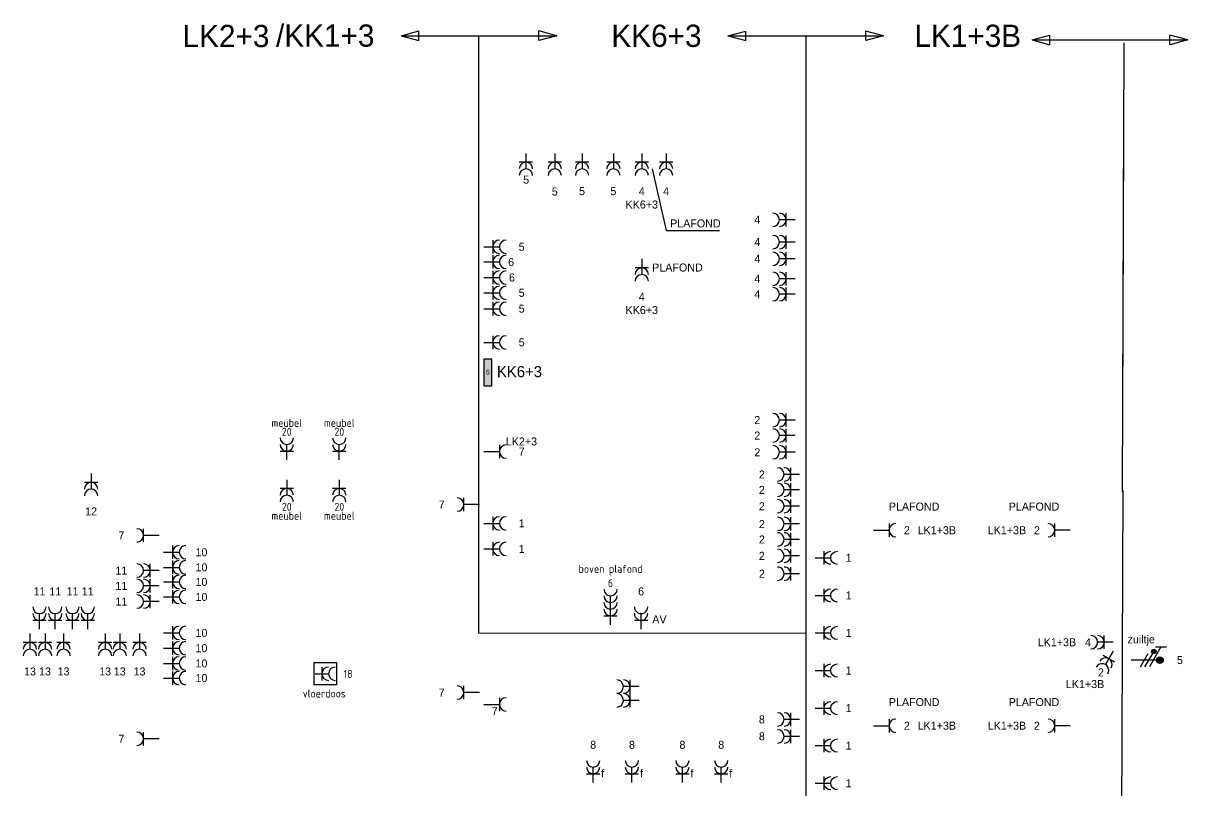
# Model space of a CAD drawing. Header units: millimetres. Extents: x -3262 to 109613, y 0 to 215600.
# Drawn here: x 49061 to 75241, y 198341 to 215600 of the extents above; entities that cross this region are included whole.
import ezdxf
from ezdxf.enums import TextEntityAlignment as Align
from ezdxf.lldxf.tags import DXFTag

# ---------------------------------------------------------------- set-up
doc = ezdxf.new("R2010")
doc.units = ezdxf.units.MM
doc.header["$LTSCALE"] = 100
doc.linetypes.add('STABI51DOT', pattern=[10, 5, -2, 1, -2])
for name, color, linetype in [('EL6212--', 3, 'Continuous'), ('EL6212--_S', 4, 'STABI51DOT'), ('EL6221--', 3, 'Continuous'), ('EL6222--', 3, 'Continuous'), ('EL6311--', 3, 'Continuous')]:
    doc.layers.add(name, color=color, linetype=linetype)
doc.styles.add('buro-018', font='BUROFONT.shx', dxfattribs={"height": 180})
doc.styles.add('BURO-025', font='BUROFONT.shx', dxfattribs={"height": 250})
doc.styles.add('BURO-035', font='BUROFONT.shx', dxfattribs={"height": 350})
doc.styles.add('STABICAD-012', font='ISOCP.SHX', dxfattribs={"height": 1.2})
doc.styles.add('STABICAD-018', font='ISOCP.SHX', dxfattribs={"height": 180})
tags = doc.linetypes.add('CENTER', pattern=[2, 1.25, -0.25, 0.25, -0.25]).pattern_tags.tags
tags[10:11] = [DXFTag(74, 4), DXFTag(75, 0), DXFTag(340, '0'), DXFTag(46, 1.0), DXFTag(50, 0.0), DXFTag(44, 0.0), DXFTag(45, 0.0)]
tags[8:9] = [DXFTag(74, 4), DXFTag(75, 0), DXFTag(340, '0'), DXFTag(46, 1.0), DXFTag(50, 0.0), DXFTag(44, 0.0), DXFTag(45, 0.0)]
tags[6:7] = [DXFTag(74, 4), DXFTag(75, 0), DXFTag(340, '0'), DXFTag(46, 1.0), DXFTag(50, 0.0), DXFTag(44, 0.0), DXFTag(45, 0.0)]
tags[4:5] = [DXFTag(74, 4), DXFTag(75, 0), DXFTag(340, '0'), DXFTag(46, 1.0), DXFTag(50, 0.0), DXFTag(44, 0.0), DXFTag(45, 0.0)]

# ---------------------------------------------------------------- blocks, each defined once
blk = doc.blocks.new('111304A')
at = {"color": 0, "linetype": 'Continuous'}
for p, q in [((-1.5, 3), (1.5, 3)), ((0, 1), (0, 4.5))]:
    blk.add_line(p, q, dxfattribs=at)
for centre in [(0, 6), (0, 4.5)]:
    blk.add_arc(centre, 1.5, 180, 0, dxfattribs=at)
at = {"color": 1, "style": 'STABICAD-012', "flags": 1}
blk.add_attdef('SUBCIRCUIT', text='', height=1.8, dxfattribs=at).set_placement((924.27, 1706.54), align=Align.MIDDLE)
at = {"color": 0, "linetype": 'Continuous', "style": 'buro-018'}
for tag, p in [('PANEL', (0, 11.5)), ('CIRCUIT', (0, 8.5))]:
    blk.add_attdef(tag, text='', height=1.8, dxfattribs=at).set_placement(p, align=Align.MIDDLE)
at = {"color": 0, "linetype": 'Continuous', "style": 'buro-018', "flags": 1}
for tag, p in [('POWERCODE', (13, 8.5)), ('ARTICLECODE', (0, 0))]:
    blk.add_attdef(tag, text='', height=1.8, dxfattribs=at).set_placement(p, align=Align.MIDDLE)
blk = doc.blocks.new('1116A4C')
at = {"color": 0, "linetype": 'Continuous'}
for p, q in [((-5, 4), (-5, 1)), ((5, 4), (-5, 4)), ((-5, 1), (5, 1)), ((5, 1), (5, 4))]:
    blk.add_line(p, q, dxfattribs=at)
blk.add_solid([(-5, 4), (-5, 1), (5, 4), (5, 1)], dxfattribs=at)
at = {"color": 1, "style": 'STABICAD-012', "flags": 1}
blk.add_attdef('CASCADINGPANEL', text='', height=1.8, rotation=90, dxfattribs=at).set_placement((948.4, 1910.61), align=Align.MIDDLE_CENTER)
blk.add_attdef('SUBCIRCUIT', text='', height=1.8, rotation=90, dxfattribs=at).set_placement((950.9, 1910.61), align=Align.MIDDLE)
at = {"color": 0, "linetype": 'Continuous', "style": 'buro-018'}
for tag, p in [('PANEL', (0, 15)), ('CIRCUIT', (0, 9)), ('PANELNAME', (0, 6))]:
    blk.add_attdef(tag, text='', height=1.8, dxfattribs=at).set_placement(p, align=Align.MIDDLE)
at = {"color": 0, "linetype": 'Continuous', "style": 'buro-018', "flags": 1}
blk.add_attdef('ARTICLECODE', text='', height=1.8, dxfattribs=at).set_placement((0, 0), align=Align.MIDDLE)
blk = doc.blocks.new('111304')
at = {"color": 0, "linetype": 'Continuous'}
for p, q in [((-1.5, 4.5), (1.5, 4.5)), ((0, 1), (0, 4.5))]:
    blk.add_line(p, q, dxfattribs=at)
blk.add_arc((0, 6), 1.5, 180, 0, dxfattribs=at)
at = {"color": 1, "style": 'STABICAD-012', "flags": 1}
blk.add_attdef('SUBCIRCUIT', text='', height=1.8, dxfattribs=at).set_placement((929.31, 1845.99), align=Align.MIDDLE)
at = {"color": 0, "linetype": 'Continuous', "style": 'buro-018'}
for tag, p in [('PANEL', (0, 11.5)), ('CIRCUIT', (0, 8.5))]:
    blk.add_attdef(tag, text='', height=1.8, dxfattribs=at).set_placement(p, align=Align.MIDDLE)
at = {"color": 0, "linetype": 'Continuous', "style": 'buro-018', "flags": 1}
for tag, p in [('POWERCODE', (13, 8.5)), ('ARTICLECODE', (0, 0))]:
    blk.add_attdef(tag, text='', height=1.8, dxfattribs=at).set_placement(p, align=Align.MIDDLE)
blk = doc.blocks.new('E00078')
at = {"color": 0, "linetype": 'Continuous'}
for p, q in [((-3, 6.48), (-3, 8.98)), ((-3, 7.73), (1.5, 5.13)), ((1.5, 4.13), (-1.5, 5.87)), ((0, 7.5), (0, 1)), ((1.5, 3.13), (-1.5, 4.87))]:
    blk.add_line(p, q, dxfattribs=at)
at = {"color": 0}
blk.add_lwpolyline([(-0.38, 7.5, 0.75, 0.75, 1), (0.38, 7.5, 0.75, 0.75, 1)], format="xyseb", close=True, dxfattribs=at)
at = {"color": 0, "linetype": 'Continuous'}
blk.add_lwpolyline([(-2.18, 6.12, 0.5, 0.5, 1), (-1.68, 6.12, 0.5, 0.5, 1)], format="xyseb", close=True, dxfattribs=at)
for centre, radius in [((0, 7.5), 0.75), ((-1.93, 6.12), 0.5)]:
    blk.add_circle(centre, radius, dxfattribs=at)
at = {"color": 1, "style": 'STABICAD-012', "flags": 1}
blk.add_attdef('SUBCIRCUIT', text='', height=1.8, dxfattribs=at).set_placement((469.75, 1971.92), align=Align.MIDDLE)
at = {"color": 0, "linetype": 'Continuous', "style": 'buro-018'}
for tag, p in [('PANEL', (0, 14)), ('CIRCUIT', (0, 11))]:
    blk.add_attdef(tag, text='', height=1.8, dxfattribs=at).set_placement(p, align=Align.MIDDLE)
at = {"color": 0, "linetype": 'Continuous', "style": 'buro-018', "flags": 1}
for tag, p in [('POWERCODE', (13, 11)), ('ARTICLECODE', (0, 0))]:
    blk.add_attdef(tag, text='', height=1.8, dxfattribs=at).set_placement(p, align=Align.MIDDLE)
blk = doc.blocks.new('E00160')
at = {"color": 0, "linetype": 'Continuous'}
for p, q in [((-17.5, 0), (-13.5, 1.07)), ((-17.5, 0), (17.5, 0)), ((-17.5, 0), (-13.5, -1.07)), ((-13.5, -1.07), (-13.5, 1.07)), ((17.5, 0), (13.5, 1.07)), ((13.5, -1.07), (13.5, 1.07)), ((17.5, 0), (13.5, -1.07))]:
    blk.add_line(p, q, dxfattribs=at)
at = {"color": 0, "linetype": 'Continuous', "style": 'BURO-035'}
for tag, p in [('TEXT2', (-22.5, 0)), ('TEXT1', (22.5, 0))]:
    blk.add_attdef(tag, text='', height=3.5, dxfattribs=at).set_placement(p, align=Align.MIDDLE)
blk = doc.blocks.new('111304R')
at = {"color": 0, "linetype": 'Continuous'}
for p, q in [((-2.5, 2.5), (2.5, 2.5)), ((-2.5, -2.5), (-2.5, 2.5)), ((0, -2.25), (0, 0.75)), ((2.5, 2.5), (2.5, -2.5)), ((2.5, -2.5), (-2.5, -2.5)), ((-1.5, -0.75), (1.5, -0.75))]:
    blk.add_line(p, q, dxfattribs=at)
for centre in [(0, 2.25), (0, 0.75)]:
    blk.add_arc(centre, 1.5, 180, 0, dxfattribs=at)
at = {"color": 0, "linetype": 'Continuous', "style": 'STABICAD-018'}
for tag, p in [('PANEL', (-0.12, 6.9)), ('CIRCUIT', (-0.12, 3.9)), ('SUBCIRCUIT', (4.38, 3.9)), ('ARTICLECODE', (0, -3.5))]:
    blk.add_attdef(tag, text='', height=1.8, dxfattribs=at).set_placement(p, align=Align.MIDDLE)
at = {"color": 0, "linetype": 'Continuous', "style": 'STABICAD-018', "flags": 1}
blk.add_attdef('POWERCODE', text='', height=1.8, dxfattribs=at).set_placement((12.88, 3.9), align=Align.MIDDLE)
blk = doc.blocks.new('111304C')
at = {"color": 0, "linetype": 'Continuous'}
for p, q in [((0, 1), (0, 7.5)), ((-1.5, 3), (1.5, 3))]:
    blk.add_line(p, q, dxfattribs=at)
for centre in [(0, 9), (0, 7.5), (0, 6), (0, 4.5)]:
    blk.add_arc(centre, 1.5, 180, 0, dxfattribs=at)
at = {"color": 1, "style": 'STABICAD-012', "flags": 1}
blk.add_attdef('SUBCIRCUIT', text='', height=1.8, dxfattribs=at).set_placement((626.82, 1710.31), align=Align.MIDDLE)
at = {"color": 0, "linetype": 'Continuous', "style": 'buro-018'}
for tag in ['CIRCUIT', 'PANEL']:
    blk.add_attdef(tag, text='', height=1.8, dxfattribs=at).set_placement((0, 11.5), align=Align.MIDDLE)
at = {"color": 0, "linetype": 'Continuous', "style": 'buro-018', "flags": 1}
for tag, p in [('POWERCODE', (13, 11.5)), ('ARTICLECODE', (0, 0))]:
    blk.add_attdef(tag, text='', height=1.8, dxfattribs=at).set_placement(p, align=Align.MIDDLE)

msp = doc.modelspace()

# ---------------------------------------------------------------- linework, layer by layer
at = {"layer": 'EL6212--_S', "linetype": 'CENTER'}
for p, q in [((59304, 201887), (59304, 215321)), ((66653, 215319), (66653, 182088)), ((73802, 215163), (73772, 206846)), ((73796, 213372), (73766, 205055)), ((73782, 205093), (73752, 196776)), ((59304, 201887), (66653, 201894))]:
    msp.add_line(p, q, dxfattribs=at)
at = {"layer": 'EL6222--', "color": 1}
for p, q in [((63200, 212324), (63511, 210942)), ((63511, 210942), (64711, 210942))]:
    msp.add_line(p, q, dxfattribs=at)

# ---------------------------------------------------------------- block references
at = {"layer": 'EL6212--', "linetype": 'Continuous'}
ref = msp.add_blockref('1116A4C', (59656, 207748), dxfattribs=dict(at, xscale=60, yscale=60, zscale=60, rotation=90.00000000000001))
ref.add_attrib('CIRCUIT', '5', dxfattribs={"layer": '0', "color": 1, "linetype": 'ByBlock', "height": 108, "style": 'buro-018'}).set_placement((59506, 207753), align=Align.MIDDLE)
ref.add_attrib('PANELNAME', 'KK6+3', dxfattribs={"layer": '0', "color": 2, "linetype": 'ByBlock', "height": 250, "style": 'BURO-025'}).set_placement((60216, 207766), align=Align.MIDDLE)
at = {"layer": 'EL6212--_S', "linetype": 'Continuous'}
ref = msp.add_blockref('E00160', (59304, 215321), dxfattribs=dict(at, xscale=100, yscale=100, zscale=100))
ref.add_attrib('TEXT1', '/KK1+3', dxfattribs={"layer": '0', "color": 4, "linetype": 'ByBlock', "height": 500, "style": 'buro-018'}).set_placement((55849, 215333), align=Align.MIDDLE)
ref.add_attrib('TEXT2', 'LK2+3', dxfattribs={"layer": '0', "color": 4, "linetype": 'ByBlock', "height": 500, "style": 'buro-018'}).set_placement((53618, 215314), align=Align.MIDDLE)
ref = msp.add_blockref('E00160', (66653, 215319), dxfattribs=dict(at, xscale=100, yscale=100, zscale=100))
ref.add_attrib('TEXT1', 'LK1+3B', dxfattribs={"layer": '0', "color": 4, "linetype": 'ByBlock', "height": 500, "style": 'buro-018'}).set_placement((70295, 215319), align=Align.MIDDLE)
ref.add_attrib('TEXT2', 'KK6+3', dxfattribs={"layer": '0', "color": 4, "linetype": 'ByBlock', "height": 500, "style": 'buro-018'}).set_placement((63296, 215319), align=Align.MIDDLE)
at = {"layer": 'EL6212--_S', "linetype": 'STABI51DOT', "xscale": 100, "yscale": 100, "zscale": 100}
msp.add_blockref('E00160', (73491, 215224), dxfattribs=at)
at = {"layer": 'EL6222--', "linetype": 'Continuous'}
ref = msp.add_blockref('111304A', (60363, 212774), dxfattribs=dict(at, xscale=100, yscale=100, zscale=100, rotation=180))
ref.add_attrib('CIRCUIT', '5', dxfattribs={"layer": '0', "color": 1, "linetype": 'ByBlock', "height": 180, "style": 'buro-018'}).set_placement((60366, 212083), align=Align.MIDDLE)
ref = msp.add_blockref('111304A', (61010, 212774), dxfattribs=dict(at, xscale=100.0000000000004, yscale=100.0000000000004, zscale=100.0000000000004, rotation=180.0000833774554))
ref.add_attrib('CIRCUIT', '5', dxfattribs={"layer": '0', "color": 1, "linetype": 'ByBlock', "height": 180, "style": 'buro-018'}).set_placement((61010, 211815), align=Align.MIDDLE)
ref = msp.add_blockref('111304A', (61623, 212774), dxfattribs=dict(at, xscale=100, yscale=100, zscale=100, rotation=180))
ref.add_attrib('CIRCUIT', '5', dxfattribs={"layer": '0', "color": 1, "linetype": 'ByBlock', "height": 180, "style": 'buro-018'}).set_placement((61623, 211824), align=Align.MIDDLE)
ref = msp.add_blockref('111304A', (62328, 212774), dxfattribs=dict(at, xscale=100, yscale=100, zscale=100, rotation=180))
ref.add_attrib('CIRCUIT', '5', dxfattribs={"layer": '0', "color": 1, "linetype": 'ByBlock', "height": 180, "style": 'buro-018'}).set_placement((62328, 211824), align=Align.MIDDLE)
ref = msp.add_blockref('111304A', (62966, 212774), dxfattribs=dict(at, xscale=100, yscale=100, zscale=100, rotation=180))
ref.add_attrib('CIRCUIT', '4', dxfattribs={"layer": '0', "color": 1, "linetype": 'ByBlock', "height": 180, "style": 'buro-018'}).set_placement((62966, 211824), align=Align.MIDDLE)
ref.add_attrib('PANEL', 'KK6+3', dxfattribs={"layer": '0', "color": 1, "linetype": 'ByBlock', "height": 180, "style": 'buro-018'}).set_placement((62966, 211524), align=Align.MIDDLE)
ref = msp.add_blockref('111304A', (63514, 212774), dxfattribs=dict(at, xscale=100, yscale=100, zscale=100, rotation=180))
ref.add_attrib('CIRCUIT', '4', dxfattribs={"layer": '0', "color": 1, "linetype": 'ByBlock', "height": 180, "style": 'buro-018'}).set_placement((63514, 211824), align=Align.MIDDLE)
ref = msp.add_blockref('111304A', (66513, 211180), dxfattribs=dict(at, xscale=100, yscale=100, zscale=100, rotation=89.99991662369551))
ref.add_attrib('CIRCUIT', '4', dxfattribs={"layer": '0', "color": 1, "linetype": 'ByBlock', "height": 180, "style": 'buro-018'}).set_placement((65563, 211180), align=Align.MIDDLE)
ref = msp.add_blockref('111304A', (66513, 210681), dxfattribs=dict(at, xscale=100, yscale=100, zscale=100, rotation=89.99991662369551))
ref.add_attrib('CIRCUIT', '4', dxfattribs={"layer": '0', "color": 1, "linetype": 'ByBlock', "height": 180, "style": 'buro-018'}).set_placement((65563, 210681), align=Align.MIDDLE)
ref = msp.add_blockref('111304A', (59316, 210574), dxfattribs=dict(at, xscale=100, yscale=100, zscale=100, rotation=270))
ref.add_attrib('CIRCUIT', '5', dxfattribs={"layer": '0', "color": 1, "linetype": 'ByBlock', "height": 180, "style": 'buro-018'}).set_placement((60266, 210574), align=Align.MIDDLE)
ref = msp.add_blockref('111304A', (59316, 210233), dxfattribs=dict(at, xscale=100, yscale=100, zscale=100, rotation=270))
ref.add_attrib('CIRCUIT', '6', dxfattribs={"layer": '0', "color": 1, "linetype": 'ByBlock', "height": 180, "style": 'buro-018'}).set_placement((60028, 210230), align=Align.MIDDLE)
ref = msp.add_blockref('111304A', (62966, 210400), dxfattribs=dict(at, xscale=100, yscale=100, zscale=100, rotation=180))
ref.add_attrib('CIRCUIT', '4', dxfattribs={"layer": '0', "color": 1, "linetype": 'ByBlock', "height": 180, "style": 'buro-018'}).set_placement((62966, 209450), align=Align.MIDDLE)
ref.add_attrib('PANEL', 'KK6+3', dxfattribs={"layer": '0', "color": 1, "linetype": 'ByBlock', "height": 180, "style": 'buro-018'}).set_placement((62966, 209150), align=Align.MIDDLE)
ref = msp.add_blockref('111304A', (66513, 210303), dxfattribs=dict(at, xscale=100, yscale=100, zscale=100, rotation=90.00000000000001))
ref.add_attrib('CIRCUIT', '4', dxfattribs={"layer": '0', "color": 1, "linetype": 'ByBlock', "height": 180, "style": 'buro-018'}).set_placement((65563, 210303), align=Align.MIDDLE)
ref = msp.add_blockref('111304A', (59316, 209881), dxfattribs=dict(at, xscale=100, yscale=100, zscale=100, rotation=270))
ref.add_attrib('CIRCUIT', '6', dxfattribs={"layer": '0', "color": 1, "linetype": 'ByBlock', "height": 180, "style": 'buro-018'}).set_placement((60048, 209882), align=Align.MIDDLE)
ref = msp.add_blockref('111304A', (66513, 209853), dxfattribs=dict(at, xscale=100, yscale=100, zscale=100, rotation=90.00000000000001))
ref.add_attrib('CIRCUIT', '4', dxfattribs={"layer": '0', "color": 1, "linetype": 'ByBlock', "height": 180, "style": 'buro-018'}).set_placement((65563, 209853), align=Align.MIDDLE)
ref = msp.add_blockref('111304A', (59316, 209538), dxfattribs=dict(at, xscale=100, yscale=100, zscale=100, rotation=270))
ref.add_attrib('CIRCUIT', '5', dxfattribs={"layer": '0', "color": 1, "linetype": 'ByBlock', "height": 180, "style": 'buro-018'}).set_placement((60266, 209538), align=Align.MIDDLE)
ref = msp.add_blockref('111304A', (66513, 209507), dxfattribs=dict(at, xscale=100, yscale=100, zscale=100, rotation=90.00000000000001))
ref.add_attrib('CIRCUIT', '4', dxfattribs={"layer": '0', "color": 1, "linetype": 'ByBlock', "height": 180, "style": 'buro-018'}).set_placement((65563, 209507), align=Align.MIDDLE)
ref = msp.add_blockref('111304A', (59316, 209181), dxfattribs=dict(at, xscale=100, yscale=100, zscale=100, rotation=270))
ref.add_attrib('CIRCUIT', '5', dxfattribs={"layer": '0', "color": 1, "linetype": 'ByBlock', "height": 180, "style": 'buro-018'}).set_placement((60266, 209181), align=Align.MIDDLE)
ref = msp.add_blockref('111304A', (59316, 208424), dxfattribs=dict(at, xscale=100, yscale=100, zscale=100, rotation=270))
ref.add_attrib('CIRCUIT', '5', dxfattribs={"layer": '0', "color": 1, "linetype": 'ByBlock', "height": 180, "style": 'buro-018'}).set_placement((60266, 208424), align=Align.MIDDLE)
ref = msp.add_blockref('111304A', (66513, 206677), dxfattribs=dict(at, xscale=100, yscale=100, zscale=100, rotation=90.00000000000001))
ref.add_attrib('CIRCUIT', '2', dxfattribs={"layer": '0', "color": 1, "linetype": 'ByBlock', "height": 180, "style": 'buro-018'}).set_placement((65563, 206677), align=Align.MIDDLE)
ref = msp.add_blockref('111304A', (54984, 205680), dxfattribs=dict(at, xscale=100, yscale=100, zscale=100))
ref.add_attrib('CIRCUIT', '20', dxfattribs={"layer": '0', "color": 1, "linetype": 'Continuous', "height": 180, "style": 'STABICAD-018'}).set_placement((54984, 206414), align=Align.MIDDLE)
ref.add_attrib('POWERCODE', 'meubel', dxfattribs={"layer": '0', "color": 1, "linetype": 'Continuous', "height": 180, "style": 'STABICAD-018'}).set_placement((54984, 206614), align=Align.MIDDLE)
ref = msp.add_blockref('111304A', (56166, 205680), dxfattribs=dict(at, xscale=100, yscale=100, zscale=100))
ref.add_attrib('CIRCUIT', '20', dxfattribs={"layer": '0', "color": 1, "linetype": 'Continuous', "height": 180, "style": 'STABICAD-018'}).set_placement((56166, 206414), align=Align.MIDDLE)
ref.add_attrib('POWERCODE', 'meubel', dxfattribs={"layer": '0', "color": 1, "linetype": 'Continuous', "height": 180, "style": 'STABICAD-018'}).set_placement((56166, 206614), align=Align.MIDDLE)
ref = msp.add_blockref('111304A', (66513, 206330), dxfattribs=dict(at, xscale=100, yscale=100, zscale=100, rotation=90.00000000000001))
ref.add_attrib('CIRCUIT', '2', dxfattribs={"layer": '0', "color": 1, "linetype": 'ByBlock', "height": 180, "style": 'buro-018'}).set_placement((65563, 206330), align=Align.MIDDLE)
ref = msp.add_blockref('111304', (59316, 205968), dxfattribs=dict(at, xscale=100, yscale=100, zscale=100, rotation=270))
ref.add_attrib('CIRCUIT', '7', dxfattribs={"layer": '0', "color": 1, "linetype": 'ByBlock', "height": 180, "style": 'buro-018'}).set_placement((60266, 205968), align=Align.MIDDLE)
ref.add_attrib('PANEL', 'LK2+3', dxfattribs={"layer": '0', "color": 1, "linetype": 'ByBlock', "height": 180, "style": 'buro-018'}).set_placement((60260, 206196), align=Align.MIDDLE)
ref = msp.add_blockref('111304A', (66513, 205952), dxfattribs=dict(at, xscale=100, yscale=100, zscale=100, rotation=90.00000000000001))
ref.add_attrib('CIRCUIT', '2', dxfattribs={"layer": '0', "color": 1, "linetype": 'ByBlock', "height": 180, "style": 'buro-018'}).set_placement((65563, 205952), align=Align.MIDDLE)
ref = msp.add_blockref('111304A', (66616, 205455), dxfattribs=dict(at, xscale=100, yscale=100, zscale=100, rotation=90.00000000000001))
ref.add_attrib('CIRCUIT', '2', dxfattribs={"layer": '0', "color": 1, "linetype": 'ByBlock', "height": 180, "style": 'buro-018'}).set_placement((65666, 205455), align=Align.MIDDLE)
ref = msp.add_blockref('111304A', (50585, 205574), dxfattribs=dict(at, xscale=100, yscale=100, zscale=100, rotation=180))
ref.add_attrib('CIRCUIT', '12', dxfattribs={"layer": '0', "color": 1, "linetype": 'ByBlock', "height": 180, "style": 'buro-018'}).set_placement((50585, 204624), align=Align.MIDDLE)
ref = msp.add_blockref('111304A', (54984, 205435), dxfattribs=dict(at, xscale=100, yscale=100, zscale=100, rotation=180))
ref.add_attrib('CIRCUIT', '20', dxfattribs={"layer": '0', "color": 1, "linetype": 'Continuous', "height": 180, "style": 'STABICAD-018'}).set_placement((54984, 204726), align=Align.MIDDLE)
ref.add_attrib('POWERCODE', 'meubel', dxfattribs={"layer": '0', "color": 1, "linetype": 'Continuous', "height": 180, "style": 'STABICAD-018'}).set_placement((54984, 204526), align=Align.MIDDLE)
ref = msp.add_blockref('111304A', (56166, 205435), dxfattribs=dict(at, xscale=100, yscale=100, zscale=100, rotation=180))
ref.add_attrib('CIRCUIT', '20', dxfattribs={"layer": '0', "color": 1, "linetype": 'Continuous', "height": 180, "style": 'STABICAD-018'}).set_placement((56166, 204726), align=Align.MIDDLE)
ref.add_attrib('POWERCODE', 'meubel', dxfattribs={"layer": '0', "color": 1, "linetype": 'Continuous', "height": 180, "style": 'STABICAD-018'}).set_placement((56166, 204526), align=Align.MIDDLE)
ref = msp.add_blockref('111304A', (66616, 205108), dxfattribs=dict(at, xscale=100, yscale=100, zscale=100, rotation=90.0000833764254))
ref.add_attrib('CIRCUIT', '2', dxfattribs={"layer": '0', "color": 1, "linetype": 'ByBlock', "height": 180, "style": 'buro-018'}).set_placement((65666, 205108), align=Align.MIDDLE)
ref = msp.add_blockref('111304', (59416, 204776), dxfattribs=dict(at, xscale=100, yscale=100, zscale=100, rotation=90.00000000000001))
ref.add_attrib('CIRCUIT', '7', dxfattribs={"layer": '0', "color": 1, "linetype": 'ByBlock', "height": 180, "style": 'buro-018'}).set_placement((58466, 204776), align=Align.MIDDLE)
ref = msp.add_blockref('111304A', (66616, 204740), dxfattribs=dict(at, xscale=100, yscale=100, zscale=100, rotation=90.0000833764254))
ref.add_attrib('CIRCUIT', '2', dxfattribs={"layer": '0', "color": 1, "linetype": 'ByBlock', "height": 180, "style": 'buro-018'}).set_placement((65666, 204740), align=Align.MIDDLE)
ref = msp.add_blockref('111304A', (59316, 204354), dxfattribs=dict(at, xscale=100, yscale=100, zscale=100, rotation=270))
ref.add_attrib('CIRCUIT', '1', dxfattribs={"layer": '0', "color": 1, "linetype": 'Continuous', "height": 180, "style": 'buro-018'}).set_placement((60266, 204354), align=Align.MIDDLE)
ref = msp.add_blockref('111304A', (66616, 204340), dxfattribs=dict(at, xscale=100, yscale=100, zscale=100, rotation=90.00000000000001))
ref.add_attrib('CIRCUIT', '2', dxfattribs={"layer": '0', "color": 1, "linetype": 'ByBlock', "height": 180, "style": 'buro-018'}).set_placement((65666, 204340), align=Align.MIDDLE)
ref = msp.add_blockref('111304', (52216, 204084), dxfattribs=dict(at, xscale=100, yscale=100, zscale=100, rotation=90.00000000000001))
ref.add_attrib('CIRCUIT', '7', dxfattribs={"layer": '0', "color": 1, "linetype": 'ByBlock', "height": 180, "style": 'buro-018'}).set_placement((51266, 204084), align=Align.MIDDLE)
ref = msp.add_blockref('111304', (68076, 204200), dxfattribs=dict(at, xscale=100, yscale=100, zscale=100, rotation=270))
ref.add_attrib('CIRCUIT', '2', dxfattribs={"layer": '0', "color": 1, "linetype": 'ByBlock', "height": 180, "style": 'buro-018'}).set_placement((68926, 204200), align=Align.MIDDLE)
ref.add_attrib('PANEL', 'LK1+3B', dxfattribs={"layer": '0', "color": 1, "linetype": 'ByBlock', "height": 180, "style": 'buro-018'}).set_placement((69600, 204200), align=Align.MIDDLE)
ref = msp.add_blockref('111304', (72700, 204200), dxfattribs=dict(at, xscale=100, yscale=100, zscale=100, rotation=90.00000000000001))
ref.add_attrib('CIRCUIT', '2', dxfattribs={"layer": '0', "color": 1, "linetype": 'ByBlock', "height": 180, "style": 'buro-018'}).set_placement((71850, 204200), align=Align.MIDDLE)
ref.add_attrib('PANEL', 'LK1+3B', dxfattribs={"layer": '0', "color": 1, "linetype": 'ByBlock', "height": 180, "style": 'buro-018'}).set_placement((71176, 204200), align=Align.MIDDLE)
ref = msp.add_blockref('111304A', (66616, 203993), dxfattribs=dict(at, xscale=100, yscale=100, zscale=100, rotation=90.0000833764254))
ref.add_attrib('CIRCUIT', '2', dxfattribs={"layer": '0', "color": 1, "linetype": 'ByBlock', "height": 180, "style": 'buro-018'}).set_placement((65666, 203993), align=Align.MIDDLE)
ref = msp.add_blockref('111304A', (52116, 203704), dxfattribs=dict(at, xscale=100, yscale=100, zscale=100, rotation=270))
ref.add_attrib('CIRCUIT', '10', dxfattribs={"layer": '0', "color": 1, "linetype": 'ByBlock', "height": 180, "style": 'buro-018'}).set_placement((53066, 203704), align=Align.MIDDLE)
ref = msp.add_blockref('111304A', (59316, 203780), dxfattribs=dict(at, xscale=100, yscale=100, zscale=100, rotation=270))
ref.add_attrib('CIRCUIT', '1', dxfattribs={"layer": '0', "color": 1, "linetype": 'Continuous', "height": 180, "style": 'buro-018'}).set_placement((60266, 203780), align=Align.MIDDLE)
ref = msp.add_blockref('111304A', (66616, 203625), dxfattribs=dict(at, xscale=100, yscale=100, zscale=100, rotation=90.0000833764254))
ref.add_attrib('CIRCUIT', '2', dxfattribs={"layer": '0', "color": 1, "linetype": 'ByBlock', "height": 180, "style": 'buro-018'}).set_placement((65666, 203625), align=Align.MIDDLE)
ref = msp.add_blockref('111304A', (66766, 203579), dxfattribs=dict(at, xscale=-100, yscale=100, zscale=100, rotation=269.9999999999948))
ref.add_attrib('CIRCUIT', '1', dxfattribs={"layer": '0', "color": 1, "linetype": 'ByBlock', "height": 180, "style": 'buro-018'}).set_placement((67616, 203579), align=Align.MIDDLE)
ref = msp.add_blockref('111304A', (52216, 203292), dxfattribs=dict(at, xscale=100, yscale=100, zscale=100, rotation=89.99991662363506))
ref.add_attrib('CIRCUIT', '11', dxfattribs={"layer": '0', "color": 1, "linetype": 'ByBlock', "height": 180, "style": 'buro-018'}).set_placement((51266, 203292), align=Align.MIDDLE)
ref = msp.add_blockref('111304A', (52116, 203365), dxfattribs=dict(at, xscale=100, yscale=100, zscale=100, rotation=270))
ref.add_attrib('CIRCUIT', '10', dxfattribs={"layer": '0', "color": 1, "linetype": 'ByBlock', "height": 180, "style": 'buro-018'}).set_placement((53066, 203365), align=Align.MIDDLE)
ref = msp.add_blockref('111304C', (62264, 201974), dxfattribs=dict(at, xscale=100, yscale=100, zscale=100))
ref.add_attrib('CIRCUIT', '6', dxfattribs={"layer": '0', "color": 1, "linetype": 'Continuous', "height": 180, "style": 'STABICAD-018'}).set_placement((62264, 203012), align=Align.MIDDLE)
ref.add_attrib('POWERCODE', 'boven plafond', dxfattribs={"layer": '0', "color": 1, "linetype": 'Continuous', "height": 180, "style": 'STABICAD-018'}).set_placement((62264, 203304), align=Align.MIDDLE)
ref = msp.add_blockref('111304A', (52116, 203037), dxfattribs=dict(at, xscale=100, yscale=100, zscale=100, rotation=270))
ref.add_attrib('CIRCUIT', '10', dxfattribs={"layer": '0', "color": 1, "linetype": 'ByBlock', "height": 180, "style": 'buro-018'}).set_placement((53066, 203037), align=Align.MIDDLE)
ref = msp.add_blockref('111304A', (66616, 203222), dxfattribs=dict(at, xscale=100, yscale=100, zscale=100, rotation=90.0000833764254))
ref.add_attrib('CIRCUIT', '2', dxfattribs={"layer": '0', "color": 1, "linetype": 'ByBlock', "height": 180, "style": 'buro-018'}).set_placement((65666, 203222), align=Align.MIDDLE)
ref = msp.add_blockref('111304A', (49425, 201874), dxfattribs=dict(at, xscale=100, yscale=100, zscale=100))
ref.add_attrib('CIRCUIT', '11', dxfattribs={"layer": '0', "color": 1, "linetype": 'ByBlock', "height": 180, "style": 'buro-018'}).set_placement((49425, 202824), align=Align.MIDDLE)
ref = msp.add_blockref('111304A', (49780, 201874), dxfattribs=dict(at, xscale=100, yscale=100, zscale=100))
ref.add_attrib('CIRCUIT', '11', dxfattribs={"layer": '0', "color": 1, "linetype": 'ByBlock', "height": 180, "style": 'buro-018'}).set_placement((49780, 202824), align=Align.MIDDLE)
ref = msp.add_blockref('111304A', (50167, 201874), dxfattribs=dict(at, xscale=100, yscale=100, zscale=100))
ref.add_attrib('CIRCUIT', '11', dxfattribs={"layer": '0', "color": 1, "linetype": 'ByBlock', "height": 180, "style": 'buro-018'}).set_placement((50167, 202824), align=Align.MIDDLE)
ref = msp.add_blockref('111304A', (50510, 201874), dxfattribs=dict(at, xscale=100, yscale=100, zscale=100))
ref.add_attrib('CIRCUIT', '11', dxfattribs={"layer": '0', "color": 1, "linetype": 'ByBlock', "height": 180, "style": 'buro-018'}).set_placement((50510, 202824), align=Align.MIDDLE)
ref = msp.add_blockref('111304A', (52216, 202948), dxfattribs=dict(at, xscale=100, yscale=100, zscale=100, rotation=90.00000000000001))
ref.add_attrib('CIRCUIT', '11', dxfattribs={"layer": '0', "color": 1, "linetype": 'ByBlock', "height": 180, "style": 'buro-018'}).set_placement((51266, 202948), align=Align.MIDDLE)
ref = msp.add_blockref('111304A', (62951, 201874), dxfattribs=dict(at, xscale=100.0000000000004, yscale=100.0000000000004, zscale=100.0000000000004, rotation=8.337745534655049e-05))
ref.add_attrib('CIRCUIT', '6', dxfattribs={"layer": '0', "color": 1, "linetype": 'Continuous', "height": 180, "style": 'buro-018'}).set_placement((62951, 202824), align=Align.MIDDLE)
ref.add_attrib('POWERCODE', 'AV', dxfattribs={"layer": '0', "color": 1, "linetype": 'Continuous', "height": 180, "style": 'buro-018'}).set_placement((63363, 202195), align=Align.MIDDLE)
ref = msp.add_blockref('111304A', (52216, 202596), dxfattribs=dict(at, xscale=100, yscale=100, zscale=100, rotation=90.00000000000001))
ref.add_attrib('CIRCUIT', '11', dxfattribs={"layer": '0', "color": 1, "linetype": 'ByBlock', "height": 180, "style": 'buro-018'}).set_placement((51266, 202596), align=Align.MIDDLE)
ref = msp.add_blockref('111304A', (52116, 202699), dxfattribs=dict(at, xscale=100, yscale=100, zscale=100, rotation=270))
ref.add_attrib('CIRCUIT', '10', dxfattribs={"layer": '0', "color": 1, "linetype": 'ByBlock', "height": 180, "style": 'buro-018'}).set_placement((53066, 202699), align=Align.MIDDLE)
ref = msp.add_blockref('111304A', (66766, 202734), dxfattribs=dict(at, xscale=-100, yscale=100, zscale=100, rotation=269.9999999999948))
ref.add_attrib('CIRCUIT', '1', dxfattribs={"layer": '0', "color": 1, "linetype": 'ByBlock', "height": 180, "style": 'buro-018'}).set_placement((67616, 202734), align=Align.MIDDLE)
ref = msp.add_blockref('111304A', (49211, 201974), dxfattribs=dict(at, xscale=100, yscale=100, zscale=100, rotation=180))
ref.add_attrib('CIRCUIT', '13', dxfattribs={"layer": '0', "color": 1, "linetype": 'ByBlock', "height": 180, "style": 'buro-018'}).set_placement((49211, 201024), align=Align.MIDDLE)
ref = msp.add_blockref('111304A', (49549, 201974), dxfattribs=dict(at, xscale=100, yscale=100, zscale=100, rotation=180))
ref.add_attrib('CIRCUIT', '13', dxfattribs={"layer": '0', "color": 1, "linetype": 'ByBlock', "height": 180, "style": 'buro-018'}).set_placement((49549, 201024), align=Align.MIDDLE)
ref = msp.add_blockref('111304A', (49966, 201974), dxfattribs=dict(at, xscale=100, yscale=100, zscale=100, rotation=180))
ref.add_attrib('CIRCUIT', '13', dxfattribs={"layer": '0', "color": 1, "linetype": 'ByBlock', "height": 180, "style": 'buro-018'}).set_placement((49966, 201024), align=Align.MIDDLE)
ref = msp.add_blockref('111304A', (50901, 201974), dxfattribs=dict(at, xscale=100, yscale=100, zscale=100, rotation=180))
ref.add_attrib('CIRCUIT', '13', dxfattribs={"layer": '0', "color": 1, "linetype": 'ByBlock', "height": 180, "style": 'buro-018'}).set_placement((50901, 201024), align=Align.MIDDLE)
ref = msp.add_blockref('111304A', (51229, 201974), dxfattribs=dict(at, xscale=100, yscale=100, zscale=100, rotation=180))
ref.add_attrib('CIRCUIT', '13', dxfattribs={"layer": '0', "color": 1, "linetype": 'ByBlock', "height": 180, "style": 'buro-018'}).set_placement((51229, 201024), align=Align.MIDDLE)
ref = msp.add_blockref('111304A', (51674, 201974), dxfattribs=dict(at, xscale=100, yscale=100, zscale=100, rotation=180))
ref.add_attrib('CIRCUIT', '13', dxfattribs={"layer": '0', "color": 1, "linetype": 'ByBlock', "height": 180, "style": 'buro-018'}).set_placement((51674, 201024), align=Align.MIDDLE)
ref = msp.add_blockref('111304A', (52116, 201890), dxfattribs=dict(at, xscale=100, yscale=100, zscale=100, rotation=270))
ref.add_attrib('CIRCUIT', '10', dxfattribs={"layer": '0', "color": 1, "linetype": 'ByBlock', "height": 180, "style": 'buro-018'}).set_placement((53066, 201890), align=Align.MIDDLE)
ref = msp.add_blockref('111304A', (66766, 201889), dxfattribs=dict(at, xscale=-100, yscale=100, zscale=100, rotation=269.9999999999948))
ref.add_attrib('CIRCUIT', '1', dxfattribs={"layer": '0', "color": 1, "linetype": 'ByBlock', "height": 180, "style": 'buro-018'}).set_placement((67616, 201889), align=Align.MIDDLE)
ref = msp.add_blockref('111304A', (52116, 201547), dxfattribs=dict(at, xscale=100, yscale=100, zscale=100, rotation=270))
ref.add_attrib('CIRCUIT', '10', dxfattribs={"layer": '0', "color": 1, "linetype": 'ByBlock', "height": 180, "style": 'buro-018'}).set_placement((53066, 201547), align=Align.MIDDLE)
ref = msp.add_blockref('111304A', (73666, 201681), dxfattribs=dict(at, xscale=100, yscale=100, zscale=100, rotation=90.00000000000001))
ref.add_attrib('CIRCUIT', '4', dxfattribs={"layer": '0', "color": 1, "linetype": 'ByBlock', "height": 180, "style": 'buro-018'}).set_placement((73000, 201681), align=Align.MIDDLE)
ref.add_attrib('PANEL', 'LK1+3B', dxfattribs={"layer": '0', "color": 1, "linetype": 'ByBlock', "height": 180, "style": 'buro-018'}).set_placement((72300, 201681), align=Align.MIDDLE)
ref = msp.add_blockref('111304A', (52116, 201204), dxfattribs=dict(at, xscale=100, yscale=100, zscale=100, rotation=270))
ref.add_attrib('CIRCUIT', '10', dxfattribs={"layer": '0', "color": 1, "linetype": 'ByBlock', "height": 180, "style": 'buro-018'}).set_placement((53066, 201204), align=Align.MIDDLE)
ref = msp.add_blockref('111304A', (73616, 201567), dxfattribs=dict(at, xscale=100, yscale=100, zscale=100, rotation=150))
ref.add_attrib('CIRCUIT', '2', dxfattribs={"layer": '0', "color": 1, "linetype": 'ByBlock', "height": 180, "style": 'buro-018'}).set_placement((73291, 201004), align=Align.MIDDLE)
ref.add_attrib('PANEL', 'LK1+3B', dxfattribs={"layer": '0', "color": 1, "linetype": 'ByBlock', "height": 180, "style": 'buro-018'}).set_placement((72933, 200740), align=Align.MIDDLE)
ref = msp.add_blockref('E00078', (73866, 201278), dxfattribs=dict(at, xscale=100, yscale=100, zscale=100, rotation=269.9999166236955))
ref.add_attrib('CIRCUIT', '5', dxfattribs={"layer": '0', "color": 1, "linetype": 'ByBlock', "height": 180, "style": 'buro-018'}).set_placement((75066, 201278), align=Align.MIDDLE)
ref = msp.add_blockref('111304R', (55850, 200973), dxfattribs=dict(at, xscale=100, yscale=100, zscale=100, rotation=270))
ref.add_attrib('CIRCUIT', '18', dxfattribs={"layer": '0', "color": 1, "linetype": 'Continuous', "height": 180, "style": 'STABICAD-018'}).set_placement((56363, 200968), align=Align.MIDDLE)
ref.add_attrib('POWERCODE', 'vloerdoos', dxfattribs={"layer": '0', "color": 1, "linetype": 'Continuous', "height": 180, "style": 'STABICAD-018'}).set_placement((55828, 200527), align=Align.MIDDLE)
ref = msp.add_blockref('111304A', (66766, 201044), dxfattribs=dict(at, xscale=-100, yscale=100, zscale=100, rotation=269.9999999999948))
ref.add_attrib('CIRCUIT', '1', dxfattribs={"layer": '0', "color": 1, "linetype": 'ByBlock', "height": 180, "style": 'buro-018'}).set_placement((67616, 201044), align=Align.MIDDLE)
ref = msp.add_blockref('111304A', (52116, 200875), dxfattribs=dict(at, xscale=100, yscale=100, zscale=100, rotation=270))
ref.add_attrib('CIRCUIT', '10', dxfattribs={"layer": '0', "color": 1, "linetype": 'ByBlock', "height": 180, "style": 'buro-018'}).set_placement((53066, 200875), align=Align.MIDDLE)
at = {"layer": 'EL6222--', "linetype": 'Continuous', "xscale": 100, "yscale": 100, "zscale": 100, "rotation": 90.00000000000001}
for p in [(63005, 200682), (63005, 200374)]:
    msp.add_blockref('111304A', p, dxfattribs=at)
at = {"layer": 'EL6222--', "linetype": 'Continuous'}
ref = msp.add_blockref('111304', (59416, 200548), dxfattribs=dict(at, xscale=100, yscale=100, zscale=100, rotation=90.00000000000001))
ref.add_attrib('CIRCUIT', '7', dxfattribs={"layer": '0', "color": 1, "linetype": 'ByBlock', "height": 180, "style": 'buro-018'}).set_placement((58466, 200548), align=Align.MIDDLE)
ref = msp.add_blockref('111304', (59316, 200283), dxfattribs=dict(at, xscale=100, yscale=100, zscale=100, rotation=270))
ref.add_attrib('CIRCUIT', '7', dxfattribs={"layer": '0', "color": 1, "linetype": 'ByBlock', "height": 180, "style": 'buro-018'}).set_placement((59660, 200135), align=Align.MIDDLE)
ref = msp.add_blockref('111304A', (66766, 200200), dxfattribs=dict(at, xscale=-100, yscale=100, zscale=100, rotation=269.9999999999948))
ref.add_attrib('CIRCUIT', '1', dxfattribs={"layer": '0', "color": 1, "linetype": 'ByBlock', "height": 180, "style": 'buro-018'}).set_placement((67616, 200200), align=Align.MIDDLE)
ref = msp.add_blockref('111304A', (66616, 199945), dxfattribs=dict(at, xscale=100, yscale=100, zscale=100, rotation=90.00000000000001))
ref.add_attrib('CIRCUIT', '8', dxfattribs={"layer": '0', "color": 1, "linetype": 'ByBlock', "height": 180, "style": 'buro-018'}).set_placement((65666, 199945), align=Align.MIDDLE)
ref = msp.add_blockref('111304', (68076, 199804), dxfattribs=dict(at, xscale=100, yscale=100, zscale=100, rotation=270))
ref.add_attrib('CIRCUIT', '2', dxfattribs={"layer": '0', "color": 1, "linetype": 'ByBlock', "height": 180, "style": 'buro-018'}).set_placement((68926, 199804), align=Align.MIDDLE)
ref.add_attrib('PANEL', 'LK1+3B', dxfattribs={"layer": '0', "color": 1, "linetype": 'ByBlock', "height": 180, "style": 'buro-018'}).set_placement((69600, 199804), align=Align.MIDDLE)
ref = msp.add_blockref('111304', (72700, 199804), dxfattribs=dict(at, xscale=100, yscale=100, zscale=100, rotation=90.00000000000001))
ref.add_attrib('CIRCUIT', '2', dxfattribs={"layer": '0', "color": 1, "linetype": 'ByBlock', "height": 180, "style": 'buro-018'}).set_placement((71850, 199804), align=Align.MIDDLE)
ref.add_attrib('PANEL', 'LK1+3B', dxfattribs={"layer": '0', "color": 1, "linetype": 'ByBlock', "height": 180, "style": 'buro-018'}).set_placement((71176, 199804), align=Align.MIDDLE)
ref = msp.add_blockref('111304', (52216, 199509), dxfattribs=dict(at, xscale=100, yscale=100, zscale=100, rotation=90.00000000000001))
ref.add_attrib('CIRCUIT', '7', dxfattribs={"layer": '0', "color": 1, "linetype": 'ByBlock', "height": 180, "style": 'buro-018'}).set_placement((51266, 199509), align=Align.MIDDLE)
ref = msp.add_blockref('111304A', (66616, 199564), dxfattribs=dict(at, xscale=100, yscale=100, zscale=100, rotation=90.00000000000001))
ref.add_attrib('CIRCUIT', '8', dxfattribs={"layer": '0', "color": 1, "linetype": 'ByBlock', "height": 180, "style": 'buro-018'}).set_placement((65666, 199564), align=Align.MIDDLE)
ref = msp.add_blockref('111304A', (66766, 199355), dxfattribs=dict(at, xscale=-100, yscale=100, zscale=100, rotation=269.9999999999948))
ref.add_attrib('CIRCUIT', '1', dxfattribs={"layer": '0', "color": 1, "linetype": 'ByBlock', "height": 180, "style": 'buro-018'}).set_placement((67616, 199355), align=Align.MIDDLE)
ref = msp.add_blockref('111304A', (61873, 198424), dxfattribs=dict(at, xscale=100, yscale=100, zscale=100))
ref.add_attrib('CIRCUIT', '8', dxfattribs={"layer": '0', "color": 1, "linetype": 'ByBlock', "height": 180, "style": 'buro-018'}).set_placement((61873, 199374), align=Align.MIDDLE)
ref = msp.add_blockref('111304A', (62745, 198424), dxfattribs=dict(at, xscale=100, yscale=100, zscale=100))
ref.add_attrib('CIRCUIT', '8', dxfattribs={"layer": '0', "color": 1, "linetype": 'ByBlock', "height": 180, "style": 'buro-018'}).set_placement((62745, 199374), align=Align.MIDDLE)
ref = msp.add_blockref('111304A', (63880, 198424), dxfattribs=dict(at, xscale=100, yscale=100, zscale=100))
ref.add_attrib('CIRCUIT', '8', dxfattribs={"layer": '0', "color": 1, "linetype": 'ByBlock', "height": 180, "style": 'buro-018'}).set_placement((63880, 199374), align=Align.MIDDLE)
ref = msp.add_blockref('111304A', (64752, 198424), dxfattribs=dict(at, xscale=100, yscale=100, zscale=100))
ref.add_attrib('CIRCUIT', '8', dxfattribs={"layer": '0', "color": 1, "linetype": 'ByBlock', "height": 180, "style": 'buro-018'}).set_placement((64752, 199374), align=Align.MIDDLE)
ref = msp.add_blockref('111304A', (66766, 198510), dxfattribs=dict(at, xscale=-100, yscale=100, zscale=100, rotation=269.9999999999948))
ref.add_attrib('CIRCUIT', '1', dxfattribs={"layer": '0', "color": 1, "linetype": 'ByBlock', "height": 180, "style": 'buro-018'}).set_placement((67616, 198510), align=Align.MIDDLE)

# ---------------------------------------------------------------- texts
at = {"layer": 'EL6221--', "color": 1, "style": 'buro-018'}
msp.add_text('zuiltje', height=180, dxfattribs=at).set_placement((73887, 201656))
at = {"layer": 'EL6222--', "color": 1, "char_height": 180, "attachment_point": 1, "style": 'buro-018'}
for insert in [(63603, 211189), (63200, 210197), (68521, 204821), (71216, 204821), (68521, 200425), (71216, 200425)]:
    msp.add_mtext_dynamic_manual_height_columns('PLAFOND', width=1332.32, gutter_width=900, heights=[0], dxfattribs=dict(at, insert=insert))
at = {"layer": 'EL6311--', "color": 1, "style": 'buro-018'}
for p in [(62054, 198643), (62927, 198643), (64061, 198643), (64933, 198643)]:
    msp.add_text('f', height=180, dxfattribs=at).set_placement(p)

doc.saveas('drawing.dxf')
